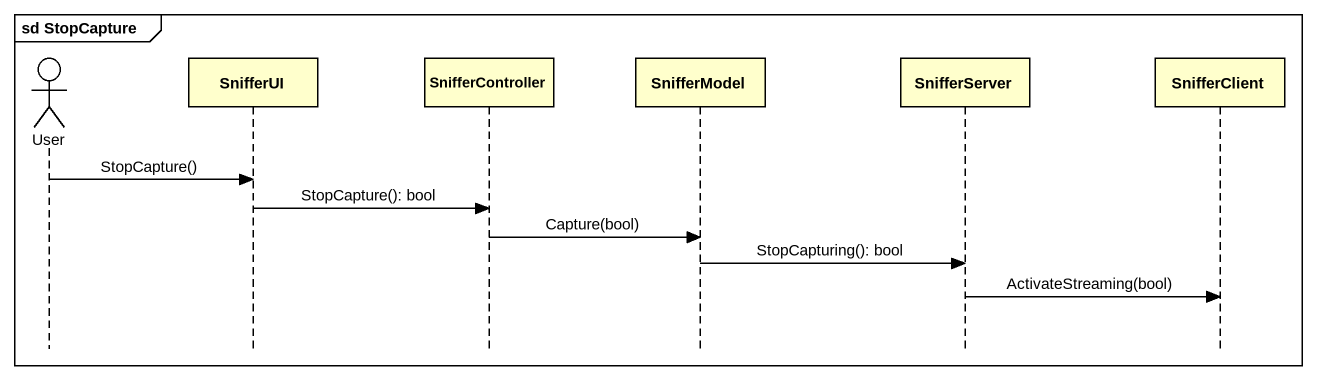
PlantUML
@startuml
mainframe sd StopCapture
hide footbox
actor User
participant SnifferUI
participant SnifferController
participant SnifferModel
participant SnifferServer
participant SnifferClient

User -> SnifferUI : StopCapture()
SnifferUI -> SnifferController : StopCapture(): bool
SnifferController -> SnifferModel : Capture(bool)
SnifferModel -> SnifferServer : StopCapturing(): bool
SnifferServer -> SnifferClient : ActivateStreaming(bool)
@enduml
